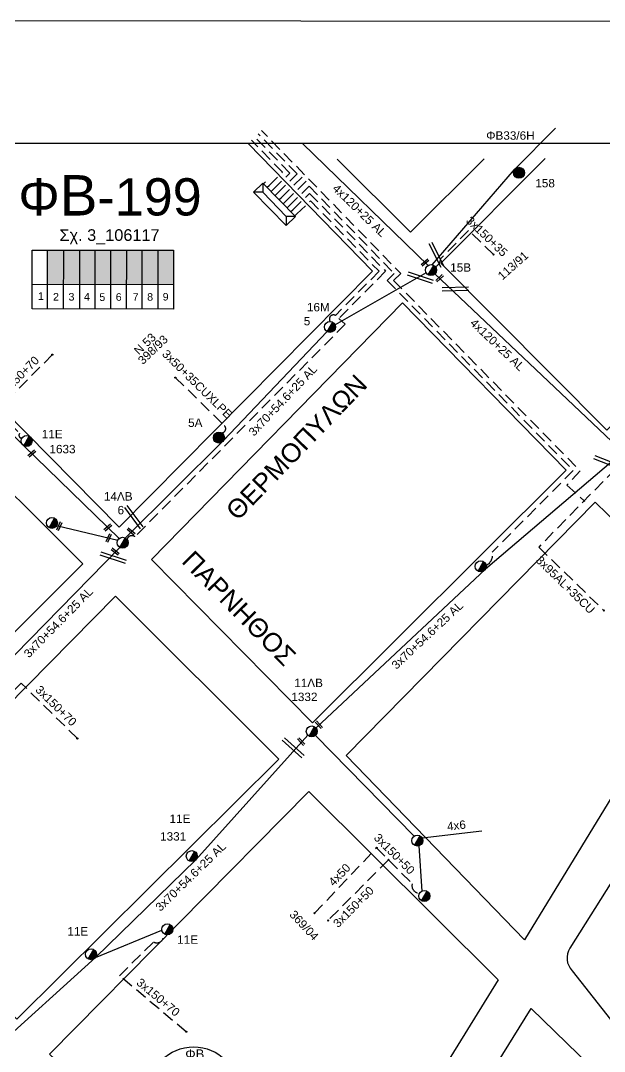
# Model space of a CAD drawing. Header units: millimetres. Extents: x 855 to 3091, y 750 to 2767.
# Drawn here: x 1912.2 to 2037.4, y 1551.3 to 1772.4 of the extents above; entities that cross this region are included whole.
import ezdxf
from ezdxf.enums import TextEntityAlignment as Align

# ---------------------------------------------------------------- set-up
doc = ezdxf.new("R2010")
doc.units = ezdxf.units.MM
doc.linetypes.add('DASHED', pattern=[19.05, 12.7, -6.35])
for name, color, linetype, lineweight in [('3x150+35', 7, 'DASHED', 30), ('3x150+50', 7, 'Continuous', 30), ('3x150+70', 7, 'Continuous', 30), ('3x70+54.6+25 AL', 7, 'SYN_LINE', 30), ('3x95AL+35CU', 7, 'Continuous', 30), ('4x120+25 AL', 7, 'SYN_LINE', 30), ('4x50', 7, 'Continuous', 30), ('4x6', 7, 'SYN_LINE', 30), ('Υπόβαθρο ΔΕΗ', 7, 'Continuous', 30)]:
    doc.layers.add(name, color=color, linetype=linetype, lineweight=lineweight)
for name, color, linetype in [('3x50+35CU', 7, 'Continuous'), ('Pillar OTE', 7, 'Continuous'), ('TEXT ΚΑΛΩΔΙΩΝ', 7, 'Continuous'), ('Άγνωστα', 7, 'Continuous'), ('Επιγραφές - Σχήματα', 7, 'Continuous'), ('Καλώδια ΧΤ   3x150AL+50CU', 7, 'DASHED'), ('Μηχανική τομή', 7, 'Continuous'), ('Στύλος Ξύλινος', 7, 'Continuous'), ('Στύλος Ξύλινος @ 1', 7, 'Continuous'), ('Στύλος ΦΜ', 7, 'Continuous'), ('Στύλος ΦΜ @ 1', 7, 'Continuous'), ('Συνδέσεις', 7, 'Continuous'), ('Τομή', 7, 'Continuous'), ('Υποσταθμός πόλεως', 7, 'Continuous')]:
    doc.layers.add(name, color=color, linetype=linetype)
doc.styles.add('arial', font='arial.ttf')
doc.styles.get("Standard").update_dxf_attribs({"font": 'arial.ttf'})
doc.linetypes.add('SYN_LINE', pattern='A,0.5,-0.0001,["/\\/\\/\\/",Standard,S=0.1,R=0,X=0,Y=-0.05],-0.25', length=0.7501)

# ---------------------------------------------------------------- blocks, each defined once
blk = doc.blocks.new('ΥΠΑΡΧΩΝ ΤΣΙΜΕΝΤΕΝΙΟΣ ΣΤΥΛΟΣ')
at = {"layer": 'Στύλος ΦΜ'}
blk.add_hatch(color=7, dxfattribs=at).paths.add_polyline_path([(-1.29, -2.28, 0.574793), (2.62, 0, 0.268822), (1.3, 2.27)])
at = {"layer": 'Στύλος ΦΜ', "color": 7}
blk.add_line((-1.29, -2.28), (1.3, 2.27), dxfattribs=at)
blk.add_circle((0, 0), 2.62, dxfattribs=at)
at = {"layer": 'Στύλος ΦΜ', "flags": 4}
for tag, p in [('ΑΡΙΘΜΟΣ', (-4.68, 8.05)), ('ΤΥΠΟΣ', (-4.91, 3.03))]:
    blk.add_attdef(tag, p, '', height=4, dxfattribs=at)
blk = doc.blocks.new('ΥΠΑΡΧΩΝ ΞΥΛΙΝΟΣ ΣΤΥΛΟΣ')
at = {"layer": 'Στύλος Ξύλινος'}
h = blk.add_hatch(color=7, dxfattribs=at)
h.paths.add_polyline_path([(-2.62, 0, 0.270008), (-1.29, -2.28), (1.3, 2.27, 0.576266)])
h.paths.add_polyline_path([(-1.29, -2.28, 0.574793), (2.62, 0, 0.268822), (1.3, 2.27)])
at = {"layer": 'Στύλος Ξύλινος', "color": 7}
blk.add_line((-1.29, -2.28), (1.3, 2.27), dxfattribs=at)
blk.add_circle((0, 0), 2.62, dxfattribs=at)
at = {"layer": 'Στύλος Ξύλινος', "flags": 4}
for tag, p in [('ΑΡΙΘΜΟΣ', (-4.91, 8.6)), ('ΤΥΠΟΣ', (-4.85, 3.39))]:
    blk.add_attdef(tag, p, '', height=4, dxfattribs=at)
blk = doc.blocks.new('ΜΗΧΑΝΙΚΗ ΤΟΜΗ')
at = {"layer": 'Μηχανική τομή', "ltscale": 40}
for p, q in [((-1.89, 0.78), (5.69, 0.78)), ((-1.89, -0.77), (5.69, -0.77))]:
    blk.add_line(p, q, dxfattribs=at)
blk = doc.blocks.new('ΤΟΜΗ')
at = {"layer": 'Τομή', "ltscale": 40}
for p, q in [((-5.68, 0), (17.06, 0)), ((-5.68, -2.77), (17.06, -2.77))]:
    blk.add_line(p, q, dxfattribs=at)
blk = doc.blocks.new('_ΣΥΝΔΕΣΗ')
at = {"layer": 'Συνδέσεις', "linetype": 'SYN_LINE', "ltscale": 40}
blk.add_hatch(color=256, dxfattribs=at).paths.add_polyline_path([(0.5, -0.01, 1), (-0.5, -0.01, 1)])
at = {"layer": 'Συνδέσεις'}
blk.add_circle((0, -0.01), 0.5, dxfattribs=at)
blk = doc.blocks.new('ΥΠΟΣΤΑΘΜΟΣ ΠΟΛΕΩΣ 9 ΑΝΑΧΩΡΗΣΕΩΝ')
at = {"layer": 'Υποσταθμός πόλεως', "ltscale": 40}
for p, q in [((-9.63, -2.82), (-9.63, -4)), ((-7.12, -2.82), (-7.12, -4)), ((-4.84, -2.82), (-4.84, -4)), ((-2.36, -2.82), (-2.36, -4)), ((0.09, -2.82), (0.09, -4)), ((2.55, -2.82), (2.55, -4)), ((5.02, -2.82), (5.02, -4)), ((7.48, -2.82), (7.48, -4)), ((9.61, -2.82), (9.61, -4))]:
    blk.add_line(p, q, dxfattribs=at)
blk.add_lwpolyline([(-10.02, 2.82), (10.02, 2.82), (10.02, -2.82), (-10.02, -2.82)], close=True, dxfattribs=at)
for points in [[(-7.21, 0), (-10.02, 2.82)], [(-10.02, -2.82), (-7.21, 0)], [(-7.21, 0), (7.21, 0)], [(7.21, 0), (10.02, 2.82)], [(10.02, -2.82), (7.21, 0)]]:
    blk.add_lwpolyline(points, dxfattribs=at)
at = {"layer": 'Υποσταθμός πόλεως', "linetype": 'SYN_LINE', "ltscale": 40, "flags": 1}
for tag, p in [('ΜΕΤΑΣΧΗΜΑΤΙΣΜΟΣ', (10.79, 1.71)), ('ΙΣΧΥΣ', (10.77, -1.08)), ('ΑΡΙΘΜΟΣ', (10.89, -3.8))]:
    blk.add_attdef(tag, p, '', height=1.8, dxfattribs=at)

msp = doc.modelspace()

# ---------------------------------------------------------------- hatches: boundary and pattern name
at = {"layer": 'Καλώδια ΧΤ   3x150AL+50CU', "linetype": 'DASHED', "lineweight": -3, "ltscale": 0.2}
h = msp.add_hatch(color=30, dxfattribs=at)
h.dxf.hatch_style = 1
h.paths.add_polyline_path([(1921.4, 1723.21), (1917.96, 1723.21), (1917.96, 1715.85), (1921.39, 1715.85)])
h = msp.add_hatch(color=27, dxfattribs=at)
h.dxf.hatch_style = 1
h.paths.add_polyline_path([(1921.39, 1715.85), (1924.83, 1715.85), (1924.83, 1723.21), (1921.4, 1723.21)])
h = msp.add_hatch(color=173, dxfattribs=at)
h.dxf.hatch_style = 1
h.paths.add_polyline_path([(1928.13, 1723.21), (1924.83, 1723.21), (1924.83, 1715.85), (1928.13, 1715.84)])
h = msp.add_hatch(color=6, dxfattribs=at)
h.dxf.hatch_style = 1
h.paths.add_polyline_path([(1931.52, 1723.21), (1928.13, 1723.21), (1928.13, 1715.84), (1931.52, 1715.84)])
h = msp.add_hatch(color=2, dxfattribs=at)
h.dxf.hatch_style = 1
h.paths.add_polyline_path([(1931.52, 1715.84), (1934.91, 1715.84), (1934.92, 1723.21), (1931.52, 1723.21)])
h = msp.add_hatch(color=62, dxfattribs=at)
h.dxf.hatch_style = 1
h.paths.add_polyline_path([(1934.91, 1715.84), (1938.31, 1715.84), (1938.31, 1723.21), (1934.92, 1723.21)])
h = msp.add_hatch(color=151, dxfattribs=at)
h.dxf.hatch_style = 1
h.paths.add_polyline_path([(1938.25, 1715.84), (1941.65, 1715.84), (1941.65, 1723.21), (1938.25, 1723.21)])
h = msp.add_hatch(color=85, dxfattribs=at)
h.dxf.hatch_style = 1
h.paths.add_polyline_path([(1941.57, 1715.84), (1944.97, 1715.83), (1944.97, 1723.21), (1941.57, 1723.21)])

# ---------------------------------------------------------------- linework, layer by layer
at = {"lineweight": -3, "ltscale": 0.2}
msp.add_circle((1949.28, 1542.62), 9.67, dxfattribs=at)
at = {"layer": '3x150+35', "color": 85, "linetype": 'DASHED', "lineweight": -3, "ltscale": 0.2}
msp.add_lwpolyline([(2013.62, 1722.27), (2008.28, 1727.4), (2002.25, 1721.33, -0.305538), (2001.14, 1719.63, 18.84212)], format="xyb", dxfattribs=at)
at = {"layer": '3x150+50', "color": 2, "linetype": 'DASHED', "lineweight": -3, "ltscale": 0.2}
msp.add_lwpolyline([(1965.46, 1737.08), (1968.36, 1739.91), (1961.68, 1746.76)], dxfattribs=at)
at = {"layer": '3x150+50', "color": 151, "linetype": 'DASHED', "lineweight": -3, "ltscale": 0.2}
msp.add_lwpolyline([(1966.32, 1736.2), (1969.94, 1739.72), (1962.4, 1747.46)], dxfattribs=at)
at = {"layer": '3x150+50', "color": 85, "linetype": 'DASHED', "lineweight": -3, "ltscale": 0.2}
msp.add_lwpolyline([(1967.18, 1735.32), (1971.51, 1739.54), (1963.12, 1748.15)], dxfattribs=at)
at = {"layer": '3x150+50', "color": 62, "linetype": 'DASHED', "lineweight": -3, "ltscale": 0.2}
msp.add_lwpolyline([(1968.04, 1734.43), (1973.09, 1739.35), (1963.83, 1748.85)], dxfattribs=at)
at = {"layer": '3x150+50', "lineweight": -3}
msp.add_lwpolyline([(876.93, 763.69), (2934.6, 763.16), (2934.6, 1746.06), (876.93, 1746.06)], close=True, dxfattribs=at)
at = {"layer": '3x150+50', "color": 173, "linetype": 'DASHED', "lineweight": -3, "ltscale": 0.2}
msp.add_lwpolyline([(1968.89, 1733.56), (1973.94, 1738.48), (1993.71, 1718.18), (1992.2, 1716.67), (2032.2, 1675.86), (2029.39, 1672.78), (2033.07, 1669.4)], dxfattribs=at)
at = {"layer": '3x150+50', "color": 6, "linetype": 'DASHED', "lineweight": -3, "ltscale": 0.2}
for points in [[(1969.76, 1732.67), (1974.09, 1736.89), (1992.31, 1718.19), (1990.79, 1716.68), (2030.73, 1675.92), (2013.34, 1658.39, -0.358824), (2012.04, 1655.57, 33.116745)], [(1988.54, 1594.97), (1996.19, 1587.28, 0.51694), (1997.77, 1585.26, -68.425043)]]:
    msp.add_lwpolyline(points, format="xyb", dxfattribs=at)
at = {"layer": '3x150+50', "color": 30, "linetype": 'DASHED', "lineweight": -3, "ltscale": 0.2}
msp.add_lwpolyline([(1970.56, 1731.85), (1974.17, 1735.37), (1990.47, 1718.65), (1980.43, 1708.51), (1981.81, 1707.32), (1936.69, 1661.72, 0.530129), (1934.99, 1661.14)], format="xyb", dxfattribs=at)
at = {"layer": '3x150+50', "color": 27, "linetype": 'DASHED', "lineweight": -3, "ltscale": 0.2}
msp.add_lwpolyline([(1971.43, 1730.95), (1974.33, 1733.78), (1989.06, 1718.65), (1979.7, 1709.19, 0.789418), (1978.57, 1707.9)], format="xyb", dxfattribs=at)
at = {"layer": '3x150+50', "color": 6, "linetype": 'DASHED', "lineweight": -3, "ltscale": 0.2}
msp.add_lwpolyline([(1991.08, 1592.41), (1978.12, 1579.39)], dxfattribs=at)
at = {"layer": '3x150+70', "color": 30, "linetype": 'DASHED', "lineweight": -3, "ltscale": 0.2}
msp.add_lwpolyline([(1918.98, 1700.77), (1907.06, 1688.79), (1911.95, 1683.87, 0.660899), (1912.43, 1682.86, -13.079718)], format="xyb", dxfattribs=at)
at = {"layer": '3x150+70', "color": 2, "linetype": 'DASHED', "lineweight": -3, "ltscale": 0.2}
msp.add_lwpolyline([(1924.33, 1618.44), (1912.28, 1630.32), (1906.4, 1624.36, 0.370141), (1904.32, 1622.72, -58.124693)], format="xyb", dxfattribs=at)
at = {"layer": '3x150+70', "color": 62, "linetype": 'DASHED', "lineweight": -3, "ltscale": 0.2}
msp.add_lwpolyline([(1947.7, 1555.53), (1933.34, 1567.55), (1940.68, 1574.78, 0.727189), (1942.7, 1576.8, 1725.672798)], format="xyb", dxfattribs=at)
at = {"layer": '3x50+35CU', "color": 27, "linetype": 'DASHED', "lineweight": -3, "ltscale": 0.2}
msp.add_lwpolyline([(1945.35, 1695.85), (1955.9, 1685.53, -0.673685), (1955.27, 1684, 0.287579)], format="xyb", dxfattribs=at)
at = {"layer": '3x70+54.6+25 AL', "color": 27, "linetype": 'SYN_LINE', "lineweight": -3, "ltscale": 15}
for points in [[(1999.17, 1718.35), (1979.63, 1707.15)], [(1977.95, 1705.7), (1955.69, 1682.37), (1934.64, 1661.44)]]:
    msp.add_lwpolyline(points, dxfattribs=at)
at = {"layer": '3x70+54.6+25 AL', "color": 30, "linetype": 'SYN_LINE', "lineweight": -3, "ltscale": 15}
for points in [[(1933.29, 1661.32), (1912.86, 1681.23), (1895.28, 1698.56), (1877.73, 1717.43)], [(1919.89, 1664.1), (1933.02, 1660.98)]]:
    msp.add_lwpolyline(points, dxfattribs=at)
at = {"layer": '3x70+54.6+25 AL', "color": 6, "linetype": 'SYN_LINE', "lineweight": -3, "ltscale": 15}
for points in [[(2040.73, 1679.31), (2011.88, 1654.73), (1975.55, 1620.69)], [(1975.44, 1619.09), (1996.62, 1597.51)]]:
    msp.add_lwpolyline(points, dxfattribs=at)
at = {"layer": '3x70+54.6+25 AL', "color": 2, "linetype": 'SYN_LINE', "lineweight": -3, "ltscale": 15}
msp.add_lwpolyline([(1863.62, 1590.27), (1877.79, 1604.55), (1886.81, 1613.43), (1910.98, 1636.44), (1933.47, 1659.4)], dxfattribs=at)
at = {"layer": '3x70+54.6+25 AL', "color": 62, "linetype": 'SYN_LINE', "lineweight": -3, "ltscale": 15}
for points in [[(1906.05, 1551.4), (1928.19, 1571.43), (1949.78, 1592.42), (1973.76, 1619.16)], [(1928.19, 1571.43), (1942.49, 1577.3)]]:
    msp.add_lwpolyline(points, dxfattribs=at)
at = {"layer": '3x70+54.6+25 AL', "color": 6, "linetype": 'SYN_LINE', "lineweight": -3, "ltscale": 12}
msp.add_lwpolyline([(1997.6, 1595.4), (1998.27, 1585.71)], dxfattribs=at)
at = {"layer": '3x95AL+35CU', "color": 173, "linetype": 'DASHED', "lineweight": -3, "ltscale": 0.2}
msp.add_lwpolyline([(2041.75, 1679.24, -0.740242), (2039.8, 1676.25), (2023.34, 1659.49), (2037.28, 1645.89)], format="xyb", dxfattribs=at)
at = {"layer": '4x120+25 AL', "color": 85, "linetype": 'SYN_LINE', "lineweight": -3, "ltscale": 15}
msp.add_lwpolyline([(2000.44, 1720.06), (2018.16, 1740.5), (2026.93, 1749.34)], dxfattribs=at)
at = {"layer": '4x120+25 AL', "color": 2, "linetype": 'SYN_LINE', "lineweight": -3, "ltscale": 15}
msp.add_lwpolyline([(1999.58, 1719.9), (1972.67, 1746.06)], dxfattribs=at)
at = {"layer": '4x120+25 AL', "color": 173, "linetype": 'SYN_LINE', "lineweight": -3, "ltscale": 15}
msp.add_lwpolyline([(2040.28, 1680.9), (2001.06, 1718.08)], dxfattribs=at)
at = {"layer": '4x50', "color": 6, "linetype": 'DASHED', "lineweight": -3, "ltscale": 0.2}
msp.add_lwpolyline([(1975.21, 1580.94), (1988.54, 1594.97)], dxfattribs=at)
at = {"layer": '4x6', "color": 6, "linetype": 'SYN_LINE', "lineweight": -3, "ltscale": 15}
msp.add_lwpolyline([(1998.31, 1597.11), (2011.11, 1598.6)], dxfattribs=at)
at = {"layer": 'Pillar OTE', "lineweight": -3, "ltscale": 40}
for points in [[(1914.63, 1710.57), (1914.63, 1723.21), (1944.96, 1723.21), (1944.96, 1710.54), (1914.63, 1710.57)], [(1917.95, 1710.57), (1917.96, 1723.21)], [(1921.39, 1710.57), (1921.4, 1723.21)], [(1924.83, 1710.56), (1924.83, 1723.21)], [(1928.13, 1710.56), (1928.13, 1723.21)], [(1931.52, 1710.56), (1931.52, 1723.21)], [(1934.91, 1710.55), (1934.92, 1723.21)], [(1938.25, 1710.55), (1938.25, 1723.21)], [(1941.64, 1710.55), (1941.64, 1723.21)], [(1914.63, 1715.86), (1944.96, 1715.83)]]:
    msp.add_lwpolyline(points, dxfattribs=at)
at = {"layer": 'Επιγραφές - Σχήματα', "lineweight": -3}
msp.add_lwpolyline([(854.53, 1772.42), (3089.94, 1772.28), (3090.64, 753.14), (854.53, 753.28)], close=True, dxfattribs=at)
at = {"layer": 'Υπόβαθρο ΔΕΗ', "lineweight": -3}
for points in [[(1905.09, 1746.06), (1878.68, 1719.12), (1933.3, 1663.73), (1987.66, 1718.66), (1960.97, 1746.06)], [(1980.11, 1742.7), (1995.82, 1727.02), (2011.61, 1742.78)], [(2024.72, 1742.87), (2002.29, 1720.4), (2037.92, 1684.6), (2096.61, 1743.09)]]:
    msp.add_lwpolyline(points, dxfattribs=at)
for points in [[(1869.76, 1711.39), (1925.54, 1655.87), (1868.78, 1599.34), (1811.74, 1652.58)], [(1994.13, 1711.85), (2029.24, 1676.02), (1974.77, 1621.78), (1940.22, 1656.8)], [(2035.46, 1669.09), (2061.92, 1643.41), (2020.28, 1575.23), (1982, 1614.77)], [(1932.49, 1648.94), (1967.59, 1614.01), (1911.33, 1558.26), (1875.93, 1591.61)], [(1974.01, 1607.03), (2014.64, 1566.64), (1973.06, 1499.38), (1918.36, 1550.7)], [(2021.67, 1560.5), (2067.42, 1516.13), (2026.64, 1449.56), (1979.73, 1492.9)]]:
    msp.add_lwpolyline(points, close=True, dxfattribs=at)
msp.add_lwpolyline([(2030.49, 1568.61), (2041.36, 1554.78), (2054.64, 1540.36), (2068.78, 1526.85), (2077.29, 1519.58), (2086.21, 1513.07), (2096.95, 1506.52), (2111.63, 1499.37), (2157.96, 1554.71), (2140.47, 1567.98), (2121.6, 1583.91), (2108.78, 1596.18), (2080.21, 1625.22, 0.355762), (2063.73, 1627.04), (2030.01, 1573.47, 0.342361), (2030.49, 1568.61, 1.322411)], format="xyb", dxfattribs=at)

# ---------------------------------------------------------------- block references
at = {"layer": 'Μηχανική τομή', "lineweight": -3, "xscale": 0.2499999999999998, "yscale": 0.2499999999999998, "zscale": 0.4999999999999997}
for p, rotation in [((1998.57, 1720.25), 41.18346233653136), ((2001.7, 1716.86), 41.18346233653136), ((1914.22, 1679.28), 41.18346233653136), ((1920.31, 1663.57), 65.86021669627779), ((1930.52, 1663.4), 41.18346233653136), ((1936.23, 1662.51), 141.2718821479029), ((1930.92, 1661.05), 65.86021669627779), ((1932.81, 1658.19), 141.2718821479029), ((1976.5, 1621.04), 132.812068640861), ((1972.71, 1617.42), 132.812068640861)]:
    msp.add_blockref('ΜΗΧΑΝΙΚΗ ΤΟΜΗ', p, dxfattribs=dict(at, rotation=rotation))
at = {"layer": 'Στύλος Ξύλινος @ 1', "lineweight": -3, "ltscale": 40}
ref = msp.add_blockref('ΥΠΑΡΧΩΝ ΞΥΛΙΝΟΣ ΣΤΥΛΟΣ', (2019.08, 1739.77), dxfattribs=dict(at, xscale=0.4499999999998181, yscale=0.4499999999998181, zscale=0.4499999999998181))
ref.add_attrib('ΤΥΠΟΣ', '158', (2022.6, 1736.65), dxfattribs={"layer": 'Στύλος Ξύλινος', "height": 1.8, "flags": 4})
ref = msp.add_blockref('ΥΠΑΡΧΩΝ ΞΥΛΙΝΟΣ ΣΤΥΛΟΣ', (1954.69, 1682.98), dxfattribs=dict(at, xscale=0.4499999999998182, yscale=0.4499999999998182, zscale=0.4499999999998182))
ref.add_attrib('ΤΥΠΟΣ', '5A', (1948.09, 1685.26), dxfattribs={"layer": 'Στύλος Ξύλινος', "height": 1.8, "flags": 4})
at = {"layer": 'Στύλος ΦΜ @ 1', "lineweight": -3, "ltscale": 40}
ref = msp.add_blockref('ΥΠΑΡΧΩΝ ΤΣΙΜΕΝΤΕΝΙΟΣ ΣΤΥΛΟΣ', (2000.21, 1718.9), dxfattribs=dict(at, xscale=0.4499999999998182, yscale=0.4499999999998182, zscale=0.4499999999998182))
ref.add_attrib('ΑΡΙΘΜΟΣ', '15B', (2004.33, 1718.57), dxfattribs={"layer": 'Στύλος ΦΜ', "height": 1.8, "rotation": 360, "flags": 4})
ref = msp.add_blockref('ΥΠΑΡΧΩΝ ΤΣΙΜΕΝΤΕΝΙΟΣ ΣΤΥΛΟΣ', (1978.53, 1706.72), dxfattribs=dict(at, xscale=0.4499999999998182, yscale=0.4499999999998182, zscale=0.4499999999998182))
ref.add_attrib('ΤΥΠΟΣ', '5', (1972.91, 1707.06), dxfattribs={"layer": 'Στύλος ΦΜ', "height": 1.8, "rotation": 360, "flags": 4})
ref.add_attrib('ΑΡΙΘΜΟΣ', '16M', (1973.59, 1710.06), dxfattribs={"layer": 'Στύλος ΦΜ', "height": 1.8, "rotation": 360, "flags": 4})
ref = msp.add_blockref('ΥΠΑΡΧΩΝ ΤΣΙΜΕΝΤΕΝΙΟΣ ΣΤΥΛΟΣ', (1913.44, 1682.25), dxfattribs=dict(at, xscale=0.4499999999998182, yscale=0.4499999999998182, zscale=0.4499999999998182))
ref.add_attrib('ΤΥΠΟΣ', '1633', (1918.35, 1679.61), dxfattribs={"layer": 'Στύλος ΦΜ', "height": 1.8, "rotation": 360, "flags": 4})
ref.add_attrib('ΑΡΙΘΜΟΣ', '11E', (1916.7, 1682.83), dxfattribs={"layer": 'Στύλος ΦΜ', "height": 1.8, "rotation": 360, "flags": 4})
ref = msp.add_blockref('ΥΠΑΡΧΩΝ ΤΣΙΜΕΝΤΕΝΙΟΣ ΣΤΥΛΟΣ', (1934.05, 1660.42), dxfattribs=dict(at, xscale=0.4499999999998182, yscale=0.4499999999998182, zscale=0.4499999999998182))
ref.add_attrib('ΤΥΠΟΣ', '6', (1932.96, 1666.52), dxfattribs={"layer": 'Στύλος ΦΜ', "height": 1.8, "rotation": 360, "flags": 4})
ref.add_attrib('ΑΡΙΘΜΟΣ', '14ΛΒ', (1930.03, 1669.47), dxfattribs={"layer": 'Στύλος ΦΜ', "height": 1.8, "rotation": 360, "flags": 4})
for p, xscale, yscale, zscale in [((1918.87, 1664.68), 0.4499999999998182, 0.4499999999998182, 0.4499999999998182), ((2010.88, 1655.35), 0.4499999999998181, 0.4499999999998181, 0.4499999999998181), ((1997.28, 1596.53), 0.4499999999998181, 0.4499999999998181, 0.4499999999998181), ((1998.77, 1584.64), 0.4499999999998181, 0.4499999999998181, 0.4499999999998181)]:
    msp.add_blockref('ΥΠΑΡΧΩΝ ΤΣΙΜΕΝΤΕΝΙΟΣ ΣΤΥΛΟΣ', p, dxfattribs=dict(at, xscale=xscale, yscale=yscale, zscale=zscale))
ref = msp.add_blockref('ΥΠΑΡΧΩΝ ΤΣΙΜΕΝΤΕΝΙΟΣ ΣΤΥΛΟΣ', (1974.63, 1619.95), dxfattribs=dict(at, xscale=0.4499999999998181, yscale=0.4499999999998181, zscale=0.4499999999998181))
ref.add_attrib('ΤΥΠΟΣ', '11ΛΒ', (1970.87, 1629.46), dxfattribs={"layer": 'Στύλος ΦΜ', "height": 1.8, "flags": 4})
ref.add_attrib('ΑΡΙΘΜΟΣ', '1332', (1970.25, 1626.46), dxfattribs={"layer": 'Στύλος ΦΜ', "height": 1.8, "flags": 4})
ref = msp.add_blockref('ΥΠΑΡΧΩΝ ΤΣΙΜΕΝΤΕΝΙΟΣ ΣΤΥΛΟΣ', (1948.89, 1593.2), dxfattribs=dict(at, xscale=0.4499999999998181, yscale=0.4499999999998181, zscale=0.4499999999998181))
ref.add_attrib('ΤΥΠΟΣ', '11E', (1944.11, 1600.32), dxfattribs={"layer": 'Στύλος ΦΜ', "height": 1.8, "flags": 4})
ref.add_attrib('ΑΡΙΘΜΟΣ', '1331', (1942.09, 1596.53), dxfattribs={"layer": 'Στύλος ΦΜ', "height": 1.8, "flags": 4})
ref = msp.add_blockref('ΥΠΑΡΧΩΝ ΤΣΙΜΕΝΤΕΝΙΟΣ ΣΤΥΛΟΣ', (1927.26, 1572.15), dxfattribs=dict(at, xscale=0.4499999999998181, yscale=0.4499999999998181, zscale=0.4499999999998181))
ref.add_attrib('ΤΥΠΟΣ', '11E', (1922.19, 1576.17), dxfattribs={"layer": 'Στύλος ΦΜ', "height": 1.8, "flags": 4})
ref = msp.add_blockref('ΥΠΑΡΧΩΝ ΤΣΙΜΕΝΤΕΝΙΟΣ ΣΤΥΛΟΣ', (1943.65, 1577.5), dxfattribs=dict(at, xscale=0.4499999999998181, yscale=0.4499999999998181, zscale=0.4499999999998181))
ref.add_attrib('ΤΥΠΟΣ', '11E', (1945.75, 1574.4), dxfattribs={"layer": 'Στύλος ΦΜ', "height": 1.8, "flags": 4})
at = {"layer": 'Συνδέσεις', "lineweight": -3, "xscale": 0.25, "yscale": 0.25, "zscale": 0.25}
for p in [(2013.62, 1722.27), (1918.98, 1700.78), (1945.35, 1695.85), (2033.07, 1669.4), (2037.28, 1645.89), (1924.33, 1618.45), (1988.54, 1594.97), (1991.09, 1592.42), (1975.21, 1580.95), (1978.13, 1579.39), (1947.71, 1555.53)]:
    msp.add_blockref('_ΣΥΝΔΕΣΗ', p, dxfattribs=at)
at = {"layer": 'Τομή', "lineweight": -3, "xscale": 0.2499999999999999, "yscale": 0.2499999999999999, "zscale": 0.2499999999999999}
for p, rotation in [((2001.01, 1723.65), 296.655740067979), ((1996.64, 1718.12), 341.6353024939235), ((2004.02, 1715.18), 1.389309586532101), ((2036.66, 1678.6), 338.4857478978), ((1935.83, 1667.24), 306.6480168378818), ((1930.73, 1658.04), 341.6353024939235), ((1971.47, 1615.23), 137.8226520123108)]:
    msp.add_blockref('ΤΟΜΗ', p, dxfattribs=dict(at, rotation=rotation))
at = {"layer": 'Υποσταθμός πόλεως', "lineweight": -3, "xscale": 0.4999999999999999, "yscale": 0.4999999999999999, "zscale": 0.4999999999999999, "rotation": 134.2531259918081}
msp.add_blockref('ΥΠΟΣΤΑΘΜΟΣ ΠΟΛΕΩΣ 9 ΑΝΑΧΩΡΗΣΕΩΝ', (1966.64, 1733.01), dxfattribs=at)

# ---------------------------------------------------------------- texts
at = {"lineweight": -3, "ltscale": 30, "char_height": 1.63, "width": 11.2573, "attachment_point": 1}
for s, insert in [('1', (1915.87, 1714.13)), ('2', (1919.11, 1714)), ('3', (1922.44, 1714)), ('4', (1925.75, 1714)), ('5', (1929.05, 1713.92)), ('6', (1932.57, 1713.95)), ('7', (1936.2, 1713.95)), ('8', (1939.31, 1713.97)), ('9', (1942.64, 1714))]:
    msp.add_mtext(s, dxfattribs=dict(at, insert=insert))
at = {"lineweight": -3, "ltscale": 40, "char_height": 4, "width": 65.6312, "attachment_point": 1, "style": 'arial'}
for s, insert, rotation in [('ΘEPMOΠYΛΩN', (1955.84, 1667.72), 46), ('ΠAPNHΘOΣ', (1949.34, 1659.07), 314.5125)]:
    msp.add_mtext(s, dxfattribs=dict(at, insert=insert, rotation=rotation))
at = {"layer": 'TEXT ΚΑΛΩΔΙΩΝ', "linetype": 'Continuous', "lineweight": -3, "ltscale": 0.2}
for s, rotation, p in [('4x120+25 AL', 315.8025, (1984.87, 1731.69)), ('3x150+35', 316.1736, (2012.19, 1726.13)), ('4x120+25 AL', 316.5272, (2014.46, 1702.89)), ('3x150+70', 45.1689, (1911.74, 1696.05)), ('3x50+35CUXLPE', 315.6311, (1950.06, 1694.46)), ('3x70+54.6+25 AL', 46.3408, (1968.41, 1690.95)), ('3x95AL+35CU', 315.7207, (2029.05, 1651.4)), ('3x70+54.6+25 AL', 45.5899, (1920.24, 1643.32)), ('3x70+54.6+25 AL', 43.1385, (1999.42, 1640.59)), ('3x150+70', 315.4168, (1919.77, 1625.46)), ('4x6', 6.6323, (2005.66, 1599.78)), ('3x150+50', 314.8251, (1992.36, 1593.68)), ('3x70+54.6+25 AL', 44.2035, (1948.63, 1588.8)), ('4x50', 46.4471, (1980.57, 1589.2)), ('3x150+50', 45.1393, (1983.57, 1582.31)), ('3x150+70', 320.0628, (1941.68, 1562.92))]:
    msp.add_text(s, height=1.8, rotation=rotation, dxfattribs=at).set_placement(p, align=Align.MIDDLE_CENTER)
at = {"layer": 'Άγνωστα', "lineweight": -3, "ltscale": 0.2, "insert": (2012.05, 1748.67), "char_height": 1.8, "width": 18.6352, "attachment_point": 1, "style": 'arial'}
msp.add_mtext('ΦB33/6H', dxfattribs=at)
at = {"layer": 'Άγνωστα', "color": 7, "lineweight": -3, "insert": (1920.5, 1727.67), "char_height": 2.5, "width": 4.551914400963142e-14, "attachment_point": 1}
msp.add_mtext('Σχ. 3_106117', dxfattribs=at)
at = {"layer": 'Άγνωστα', "lineweight": -3, "ltscale": 40, "char_height": 1.8, "width": 12.7137, "attachment_point": 1, "style": 'arial'}
for s, insert, rotation in [('113/91', (2014.33, 1718.01), 41.4567), ('N 53', (1936.28, 1701.9), 43.7476), ('398/93', (1937.14, 1699.82), 43.7476), ('369/04', (1971.02, 1581.77), 313.0481)]:
    msp.add_mtext(s, dxfattribs=dict(at, insert=insert, rotation=rotation))
at = {"layer": 'Υπόβαθρο ΔΕΗ', "lineweight": -3, "attachment_point": 1}
for s, insert, char_height, width in [('Φ{\\H1.0833x;B}-199', (1911.65, 1739.28), 8, 84.6573), ('{\\W8.64836; }ΦΒ \\P{\\W4.42067; }ΦΥΣΙΚΟ \\P{\\W2.28183; }ΠΡΟΣΩΠΟ', (1940.77, 1551.74), 2, 17.2548)]:
    msp.add_mtext(s, dxfattribs=dict(at, insert=insert, char_height=char_height, width=width))

doc.saveas('drawing.dxf')
